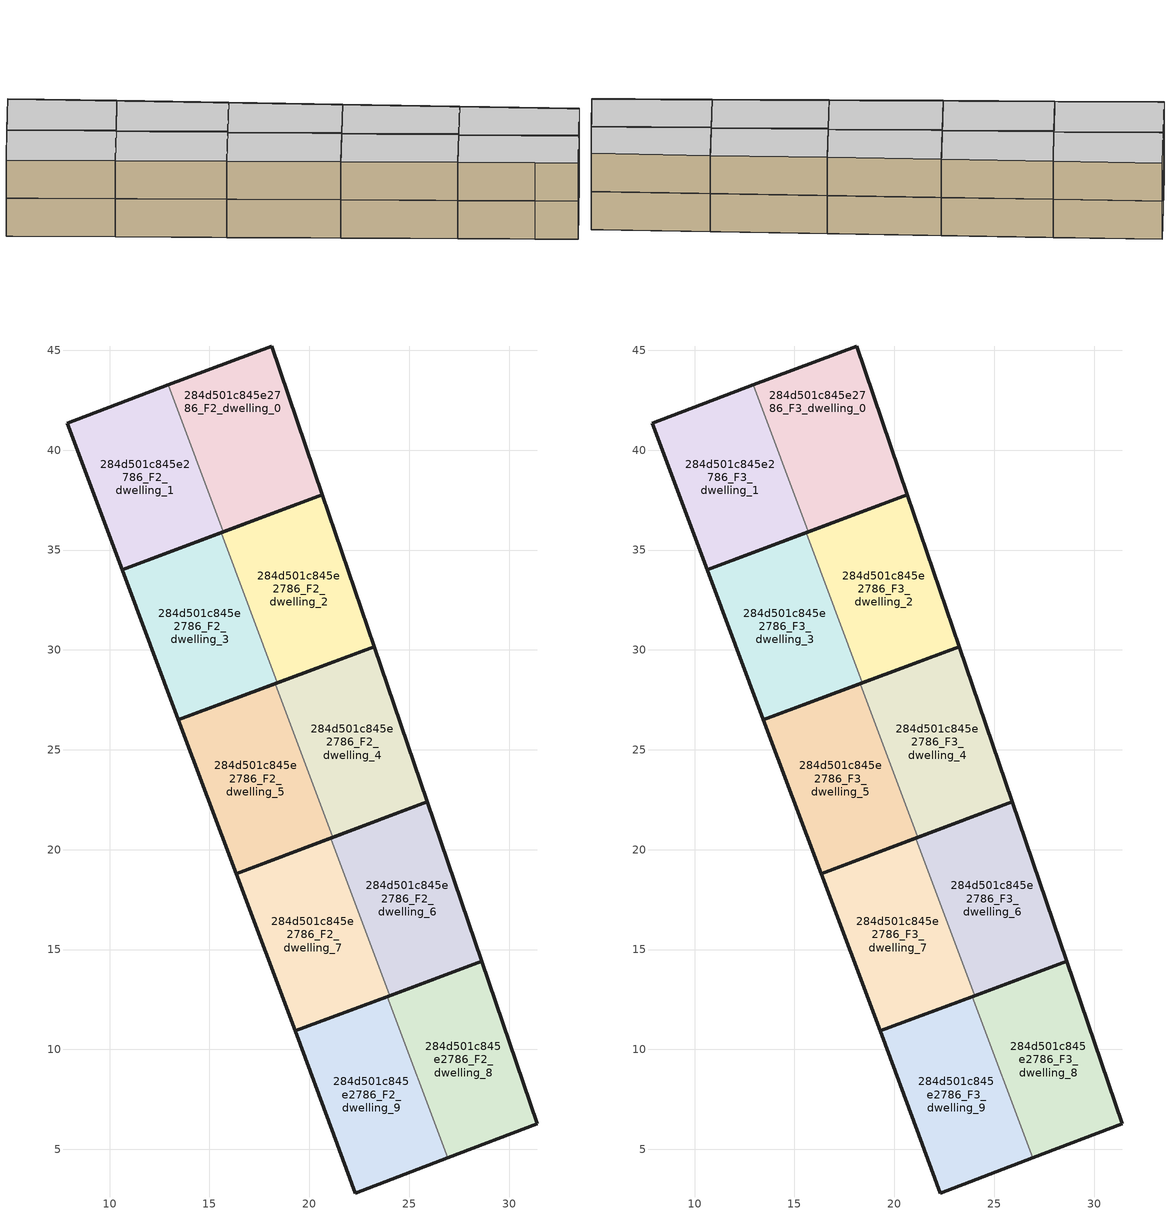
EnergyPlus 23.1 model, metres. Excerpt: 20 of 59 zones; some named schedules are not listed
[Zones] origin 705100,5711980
284d501c845e2786_F2_dwelling_0
 floor to 284d501c845e2786_F1_dwelling_0 (EU_floor_Construction): 20.65,37.77 18.11,45.22 12.94,43.27 15.7,35.91 z6
 wall outside (EU_wall_Construction): 12.94,43.27 18.11,45.22 20.65,37.77 15.7,35.91 z6:9
 wall to 284d501c845e2786_F2_dwelling_1 (EU_wall_Construction): 15.7,35.91 12.94,43.27 z6:9
284d501c845e2786_F2_dwelling_1
 floor to 284d501c845e2786_F1_dwelling_1 (EU_floor_Construction): 15.7,35.91 12.94,43.27 7.87,41.36 10.63,34.02 z6
 wall outside (EU_wall_Construction): 15.7,35.91 10.63,34.02 7.87,41.36 12.94,43.27 z6:9
284d501c845e2786_F2_dwelling_2
 floor to 284d501c845e2786_F1_dwelling_2 (EU_floor_Construction): 23.25,30.17 20.65,37.77 15.59,35.87 18.4,28.35 z6
 wall outside (EU_wall_Construction): 15.59,35.87 20.65,37.77 23.25,30.17 18.4,28.35 z6:9
 wall to 284d501c845e2786_F2_dwelling_3 (EU_wall_Construction): 18.4,28.35 15.59,35.87 z6:9
284d501c845e2786_F2_dwelling_3
 floor to 284d501c845e2786_F1_dwelling_3 (EU_floor_Construction): 18.4,28.35 15.59,35.87 10.63,34.02 13.45,26.5 z6
 wall outside (EU_wall_Construction): 18.4,28.35 13.45,26.5 10.63,34.02 15.59,35.87 z6:9
284d501c845e2786_F2_dwelling_4
 floor to 284d501c845e2786_F1_dwelling_4 (EU_floor_Construction): 25.91,22.39 23.25,30.17 18.3,28.31 21.18,20.62 z6
 wall outside (EU_wall_Construction): 18.3,28.31 23.25,30.17 25.91,22.39 21.18,20.62 z6:9
 wall to 284d501c845e2786_F2_dwelling_5 (EU_wall_Construction): 21.18,20.62 18.3,28.31 z6:9
284d501c845e2786_F2_dwelling_5
 floor to 284d501c845e2786_F1_dwelling_5 (EU_floor_Construction): 21.18,20.62 18.3,28.31 13.45,26.5 16.33,18.8 z6
 wall outside (EU_wall_Construction): 21.18,20.62 16.33,18.8 13.45,26.5 18.3,28.31 z6:9
284d501c845e2786_F2_dwelling_6
 floor to 284d501c845e2786_F1_dwelling_6 (EU_floor_Construction): 28.64,14.43 25.91,22.39 21.07,20.58 24.02,12.7 z6
 wall outside (EU_wall_Construction): 21.07,20.58 25.91,22.39 28.64,14.43 24.02,12.7 z6:9
 wall to 284d501c845e2786_F2_dwelling_7 (EU_wall_Construction): 24.02,12.7 21.07,20.58 z6:9
284d501c845e2786_F2_dwelling_7
 floor to 284d501c845e2786_F1_dwelling_7 (EU_floor_Construction): 24.02,12.7 21.07,20.58 16.33,18.8 19.29,10.93 z6
 wall outside (EU_wall_Construction): 24.02,12.7 19.29,10.93 16.33,18.8 21.07,20.58 z6:9
284d501c845e2786_F2_dwelling_8
 floor to 284d501c845e2786_F1_dwelling_8 (EU_floor_Construction): 31.42,6.29 28.64,14.43 23.89,12.65 26.92,4.57 z6
 wall outside (EU_wall_Construction): 23.89,12.65 28.64,14.43 31.42,6.29 26.92,4.57 z6:9
 wall to 284d501c845e2786_F2_dwelling_9 (EU_wall_Construction): 26.92,4.57 23.89,12.65 z6:9
284d501c845e2786_F2_dwelling_9
 floor to 284d501c845e2786_F1_dwelling_9 (EU_floor_Construction): 26.92,4.57 23.89,12.65 19.29,10.93 21.23,5.73 22.3,2.81 z6
 wall outside (EU_wall_Construction): 26.92,4.57 22.3,2.81 21.23,5.73 19.29,10.93 23.89,12.65 z6:9
284d501c845e2786_F3_dwelling_0
 floor to 284d501c845e2786_F2_dwelling_0 (EU_floor_Construction): 20.65,37.77 18.11,45.22 12.94,43.27 15.7,35.91 z9
 wall outside (EU_wall_Construction): 12.94,43.27 18.11,45.22 20.65,37.77 15.7,35.91 z9:12
 wall to 284d501c845e2786_F3_dwelling_1 (EU_wall_Construction): 15.7,35.91 12.94,43.27 z9:12
 ceiling to 284d501c845e2786_F4_dwelling_0 (EU_floor_Construction): 18.11,45.22 20.65,37.77 15.7,35.91 12.94,43.27 z12
284d501c845e2786_F3_dwelling_1
 floor to 284d501c845e2786_F2_dwelling_1 (EU_floor_Construction): 15.7,35.91 12.94,43.27 7.87,41.36 10.63,34.02 z9
 wall outside (EU_wall_Construction): 15.7,35.91 10.63,34.02 7.87,41.36 12.94,43.27 z9:12
 ceiling to 284d501c845e2786_F4_dwelling_1 (EU_floor_Construction): 12.94,43.27 15.7,35.91 10.63,34.02 7.87,41.36 z12
284d501c845e2786_F3_dwelling_2
 floor to 284d501c845e2786_F2_dwelling_2 (EU_floor_Construction): 23.25,30.17 20.65,37.77 15.59,35.87 18.4,28.35 z9
 wall outside (EU_wall_Construction): 15.59,35.87 20.65,37.77 23.25,30.17 18.4,28.35 z9:12
 wall to 284d501c845e2786_F3_dwelling_3 (EU_wall_Construction): 18.4,28.35 15.59,35.87 z9:12
 ceiling to 284d501c845e2786_F4_dwelling_2 (EU_floor_Construction): 20.65,37.77 23.25,30.17 18.4,28.35 15.59,35.87 z12
284d501c845e2786_F3_dwelling_3
 floor to 284d501c845e2786_F2_dwelling_3 (EU_floor_Construction): 18.4,28.35 15.59,35.87 10.63,34.02 13.45,26.5 z9
 wall outside (EU_wall_Construction): 18.4,28.35 13.45,26.5 10.63,34.02 15.59,35.87 z9:12
 ceiling to 284d501c845e2786_F4_dwelling_3 (EU_floor_Construction): 15.59,35.87 18.4,28.35 13.45,26.5 10.63,34.02 z12
284d501c845e2786_F3_dwelling_4
 floor to 284d501c845e2786_F2_dwelling_4 (EU_floor_Construction): 25.91,22.39 23.25,30.17 18.3,28.31 21.18,20.62 z9
 wall outside (EU_wall_Construction): 18.3,28.31 23.25,30.17 25.91,22.39 21.18,20.62 z9:12
 wall to 284d501c845e2786_F3_dwelling_5 (EU_wall_Construction): 21.18,20.62 18.3,28.31 z9:12
 ceiling to 284d501c845e2786_F4_dwelling_4 (EU_floor_Construction): 23.25,30.17 25.91,22.39 21.18,20.62 18.3,28.31 z12
284d501c845e2786_F3_dwelling_5
 floor to 284d501c845e2786_F2_dwelling_5 (EU_floor_Construction): 21.18,20.62 18.3,28.31 13.45,26.5 16.33,18.8 z9
 wall outside (EU_wall_Construction): 21.18,20.62 16.33,18.8 13.45,26.5 18.3,28.31 z9:12
 ceiling to 284d501c845e2786_F4_dwelling_5 (EU_floor_Construction): 18.3,28.31 21.18,20.62 16.33,18.8 13.45,26.5 z12
284d501c845e2786_F3_dwelling_6
 floor to 284d501c845e2786_F2_dwelling_6 (EU_floor_Construction): 28.64,14.43 25.91,22.39 21.07,20.58 24.02,12.7 z9
 wall outside (EU_wall_Construction): 21.07,20.58 25.91,22.39 28.64,14.43 24.02,12.7 z9:12
 wall to 284d501c845e2786_F3_dwelling_7 (EU_wall_Construction): 24.02,12.7 21.07,20.58 z9:12
 ceiling to 284d501c845e2786_F4_dwelling_6 (EU_floor_Construction): 25.91,22.39 28.64,14.43 24.02,12.7 21.07,20.58 z12
284d501c845e2786_F3_dwelling_7
 floor to 284d501c845e2786_F2_dwelling_7 (EU_floor_Construction): 24.02,12.7 21.07,20.58 16.33,18.8 19.29,10.93 z9
 wall outside (EU_wall_Construction): 24.02,12.7 19.29,10.93 16.33,18.8 21.07,20.58 z9:12
 ceiling to 284d501c845e2786_F4_dwelling_7 (EU_floor_Construction): 21.07,20.58 24.02,12.7 19.29,10.93 16.33,18.8 z12
284d501c845e2786_F3_dwelling_8
 floor to 284d501c845e2786_F2_dwelling_8 (EU_floor_Construction): 31.42,6.29 28.64,14.43 23.89,12.65 26.92,4.57 z9
 wall outside (EU_wall_Construction): 23.89,12.65 28.64,14.43 31.42,6.29 26.92,4.57 z9:12
 wall to 284d501c845e2786_F3_dwelling_9 (EU_wall_Construction): 26.92,4.57 23.89,12.65 z9:12
 ceiling to 284d501c845e2786_F4_dwelling_8 (EU_floor_Construction): 28.64,14.43 31.42,6.29 26.92,4.57 23.89,12.65 z12
284d501c845e2786_F3_dwelling_9
 floor to 284d501c845e2786_F2_dwelling_9 (EU_floor_Construction): 26.92,4.57 23.89,12.65 19.29,10.93 21.23,5.73 22.3,2.81 z9
 wall outside (EU_wall_Construction): 26.92,4.57 22.3,2.81 21.23,5.73 19.29,10.93 23.89,12.65 z9:12
 ceiling to 284d501c845e2786_F4_dwelling_9 (EU_floor_Construction): 23.89,12.65 26.92,4.57 22.3,2.81 21.23,5.73 19.29,10.93 z12
[Building]
EU S2 Campaign: North Axis=0; Terrain=City; Solar Distribution=FullExterior
[Site:Location]
London: Latitude=51.5; Longitude=-0.5; Time Zone=0; Elevation=25
[SizingPeriod:WeatherFileDays]
AnnualSizingPeriod: Begin Month=1; Begin Day of Month=1; End Month=12; End Day of Month=31; Day of Week for Start Day=Monday; Use Weather File Daylight Saving Period=No; Use Weather File Rain and Snow Indicators=No
[MATERIAL]
EU_InternalMass_Material: Roughness=MediumRough; Thickness=0.1; Conductivity=1; Density=1800; Specific Heat=900; Thermal Absorptance=0.9; Solar Absorptance=0.7; Visible Absorptance=0.7
[MATERIAL:NOMASS] Roughness=MediumRough; Thermal Absorptance=0.9; Solar Absorptance=0.7; Visible Absorptance=0.7
Name | Thermal Resistance
EU_wall_NoMass | 0.50783
EU_floor_NoMass | 2.03132
[CONSTRUCTION]
EU_wall_Construction: EU_wall_NoMass
EU_floor_Construction: EU_floor_NoMass
EU_InternalMass_Construction: EU_InternalMass_Material
[ZONE] Type=1; Multiplier=1; Ceiling Height=autocalculate; Floor Area=autocalculate; Part of Total Floor Area=Yes
Name | Volume
284d501c845e2786_F2_dwelling_0; 284d501c845e2786_F3_dwelling_0 | 127.549
284d501c845e2786_F2_dwelling_1; 284d501c845e2786_F3_dwelling_1 | 127.564
284d501c845e2786_F2_dwelling_2; 284d501c845e2786_F3_dwelling_2 | 127.561
284d501c845e2786_F2_dwelling_3; 284d501c845e2786_F3_dwelling_3 | 127.566
284d501c845e2786_F2_dwelling_4; 284d501c845e2786_F3_dwelling_4 | 127.56
284d501c845e2786_F2_dwelling_5; 284d501c845e2786_F3_dwelling_5 | 127.565
284d501c845e2786_F2_dwelling_6; 284d501c845e2786_F3_dwelling_6 | 127.554
284d501c845e2786_F2_dwelling_7; 284d501c845e2786_F3_dwelling_7 | 127.557
284d501c845e2786_F2_dwelling_8; 284d501c845e2786_F3_dwelling_8 | 127.567
284d501c845e2786_F2_dwelling_9; 284d501c845e2786_F3_dwelling_9 | 127.558
[INTERNALMASS] Construction=EU_InternalMass_Construction
Name | Zone or ZoneList | Surface Area
284d501c845e2786_F2_dwelling_0_EU_InternalMass | 284d501c845e2786_F2_dwelling_0 | 42.5163
284d501c845e2786_F2_dwelling_1_EU_InternalMass | 284d501c845e2786_F2_dwelling_1 | 42.5213
284d501c845e2786_F2_dwelling_2_EU_InternalMass | 284d501c845e2786_F2_dwelling_2 | 42.5202
284d501c845e2786_F2_dwelling_3_EU_InternalMass | 284d501c845e2786_F2_dwelling_3 | 42.5219
284d501c845e2786_F2_dwelling_4_EU_InternalMass | 284d501c845e2786_F2_dwelling_4 | 42.5201
284d501c845e2786_F2_dwelling_5_EU_InternalMass | 284d501c845e2786_F2_dwelling_5 | 42.5216
284d501c845e2786_F2_dwelling_6_EU_InternalMass | 284d501c845e2786_F2_dwelling_6 | 42.5181
284d501c845e2786_F2_dwelling_7_EU_InternalMass | 284d501c845e2786_F2_dwelling_7 | 42.5192
284d501c845e2786_F2_dwelling_8_EU_InternalMass | 284d501c845e2786_F2_dwelling_8 | 42.5224
284d501c845e2786_F2_dwelling_9_EU_InternalMass | 284d501c845e2786_F2_dwelling_9 | 42.5195
284d501c845e2786_F3_dwelling_0_EU_InternalMass | 284d501c845e2786_F3_dwelling_0 | 42.5163
284d501c845e2786_F3_dwelling_1_EU_InternalMass | 284d501c845e2786_F3_dwelling_1 | 42.5213
284d501c845e2786_F3_dwelling_2_EU_InternalMass | 284d501c845e2786_F3_dwelling_2 | 42.5202
284d501c845e2786_F3_dwelling_3_EU_InternalMass | 284d501c845e2786_F3_dwelling_3 | 42.5219
284d501c845e2786_F3_dwelling_4_EU_InternalMass | 284d501c845e2786_F3_dwelling_4 | 42.5201
284d501c845e2786_F3_dwelling_5_EU_InternalMass | 284d501c845e2786_F3_dwelling_5 | 42.5216
284d501c845e2786_F3_dwelling_6_EU_InternalMass | 284d501c845e2786_F3_dwelling_6 | 42.5181
284d501c845e2786_F3_dwelling_7_EU_InternalMass | 284d501c845e2786_F3_dwelling_7 | 42.5192
284d501c845e2786_F3_dwelling_8_EU_InternalMass | 284d501c845e2786_F3_dwelling_8 | 42.5224
284d501c845e2786_F3_dwelling_9_EU_InternalMass | 284d501c845e2786_F3_dwelling_9 | 42.5195
[OTHEREQUIPMENT] Fuel Type=Electricity; Design Level Calculation Method=Watts/Area; Power per Zone Floor Area=1; Fraction Latent=0; Fraction Radiant=0; Fraction Lost=0; Carbon Dioxide Generation Rate=0; EndUse Subcategory=EU_Step8_InternalGains
Name | Zone or ZoneList or Space or SpaceList | Schedule
EU_Step8_InternalGain_284d501c845e2786_F2_dwelling_0_f000 | 284d501c845e2786_F2_dwelling_0 | EU_Step8_GainSchedule_284d501c845e2786_F2_dwelling_0_f000
EU_Step8_InternalGain_284d501c845e2786_F2_dwelling_1_f000 | 284d501c845e2786_F2_dwelling_1 | EU_Step8_GainSchedule_284d501c845e2786_F2_dwelling_1_f000
EU_Step8_InternalGain_284d501c845e2786_F2_dwelling_2_f000 | 284d501c845e2786_F2_dwelling_2 | EU_Step8_GainSchedule_284d501c845e2786_F2_dwelling_2_f000
EU_Step8_InternalGain_284d501c845e2786_F2_dwelling_3_f000 | 284d501c845e2786_F2_dwelling_3 | EU_Step8_GainSchedule_284d501c845e2786_F2_dwelling_3_f000
EU_Step8_InternalGain_284d501c845e2786_F2_dwelling_4_f000 | 284d501c845e2786_F2_dwelling_4 | EU_Step8_GainSchedule_284d501c845e2786_F2_dwelling_4_f000
EU_Step8_InternalGain_284d501c845e2786_F2_dwelling_5_f000 | 284d501c845e2786_F2_dwelling_5 | EU_Step8_GainSchedule_284d501c845e2786_F2_dwelling_5_f000
EU_Step8_InternalGain_284d501c845e2786_F2_dwelling_6_f000 | 284d501c845e2786_F2_dwelling_6 | EU_Step8_GainSchedule_284d501c845e2786_F2_dwelling_6_f000
EU_Step8_InternalGain_284d501c845e2786_F2_dwelling_7_f000 | 284d501c845e2786_F2_dwelling_7 | EU_Step8_GainSchedule_284d501c845e2786_F2_dwelling_7_f000
EU_Step8_InternalGain_284d501c845e2786_F2_dwelling_8_f000 | 284d501c845e2786_F2_dwelling_8 | EU_Step8_GainSchedule_284d501c845e2786_F2_dwelling_8_f000
EU_Step8_InternalGain_284d501c845e2786_F2_dwelling_9_f000 | 284d501c845e2786_F2_dwelling_9 | EU_Step8_GainSchedule_284d501c845e2786_F2_dwelling_9_f000
EU_Step8_InternalGain_284d501c845e2786_F3_dwelling_0_f000 | 284d501c845e2786_F3_dwelling_0 | EU_Step8_GainSchedule_284d501c845e2786_F3_dwelling_0_f000
EU_Step8_InternalGain_284d501c845e2786_F3_dwelling_1_f000 | 284d501c845e2786_F3_dwelling_1 | EU_Step8_GainSchedule_284d501c845e2786_F3_dwelling_1_f000
EU_Step8_InternalGain_284d501c845e2786_F3_dwelling_2_f000 | 284d501c845e2786_F3_dwelling_2 | EU_Step8_GainSchedule_284d501c845e2786_F3_dwelling_2_f000
EU_Step8_InternalGain_284d501c845e2786_F3_dwelling_3_f000 | 284d501c845e2786_F3_dwelling_3 | EU_Step8_GainSchedule_284d501c845e2786_F3_dwelling_3_f000
EU_Step8_InternalGain_284d501c845e2786_F3_dwelling_4_f000 | 284d501c845e2786_F3_dwelling_4 | EU_Step8_GainSchedule_284d501c845e2786_F3_dwelling_4_f000
EU_Step8_InternalGain_284d501c845e2786_F3_dwelling_5_f000 | 284d501c845e2786_F3_dwelling_5 | EU_Step8_GainSchedule_284d501c845e2786_F3_dwelling_5_f000
EU_Step8_InternalGain_284d501c845e2786_F3_dwelling_6_f000 | 284d501c845e2786_F3_dwelling_6 | EU_Step8_GainSchedule_284d501c845e2786_F3_dwelling_6_f000
EU_Step8_InternalGain_284d501c845e2786_F3_dwelling_7_f000 | 284d501c845e2786_F3_dwelling_7 | EU_Step8_GainSchedule_284d501c845e2786_F3_dwelling_7_f000
EU_Step8_InternalGain_284d501c845e2786_F3_dwelling_8_f000 | 284d501c845e2786_F3_dwelling_8 | EU_Step8_GainSchedule_284d501c845e2786_F3_dwelling_8_f000
EU_Step8_InternalGain_284d501c845e2786_F3_dwelling_9_f000 | 284d501c845e2786_F3_dwelling_9 | EU_Step8_GainSchedule_284d501c845e2786_F3_dwelling_9_f000
[ZONEVENTILATION:DESIGNFLOWRATE] Schedule=EU_AlwaysOn; Design Flow Rate Calculation Method=AirChanges/Hour; Air Changes per Hour=0.537044; Ventilation Type=Natural; Fan Pressure Rise=0; Fan Total Efficiency=1; Constant Term Coefficient=1; Temperature Term Coefficient=0; Velocity Term Coefficient=0; Velocity Squared Term Coefficient=0; Minimum Indoor Temperature=-100; Maximum Indoor Temperature=100; Delta Temperature=-100; Minimum Outdoor Temperature=-100; Maximum Outdoor Temperature=100; Maximum Wind Speed=40
Name | Zone or ZoneList or Space or SpaceList
EU_ConstantAir_284d501c845e2786_F2_dwelling_0 | 284d501c845e2786_F2_dwelling_0
EU_ConstantAir_284d501c845e2786_F2_dwelling_1 | 284d501c845e2786_F2_dwelling_1
EU_ConstantAir_284d501c845e2786_F2_dwelling_2 | 284d501c845e2786_F2_dwelling_2
EU_ConstantAir_284d501c845e2786_F2_dwelling_3 | 284d501c845e2786_F2_dwelling_3
EU_ConstantAir_284d501c845e2786_F2_dwelling_4 | 284d501c845e2786_F2_dwelling_4
EU_ConstantAir_284d501c845e2786_F2_dwelling_5 | 284d501c845e2786_F2_dwelling_5
EU_ConstantAir_284d501c845e2786_F2_dwelling_6 | 284d501c845e2786_F2_dwelling_6
EU_ConstantAir_284d501c845e2786_F2_dwelling_7 | 284d501c845e2786_F2_dwelling_7
EU_ConstantAir_284d501c845e2786_F2_dwelling_8 | 284d501c845e2786_F2_dwelling_8
EU_ConstantAir_284d501c845e2786_F2_dwelling_9 | 284d501c845e2786_F2_dwelling_9
EU_ConstantAir_284d501c845e2786_F3_dwelling_0 | 284d501c845e2786_F3_dwelling_0
EU_ConstantAir_284d501c845e2786_F3_dwelling_1 | 284d501c845e2786_F3_dwelling_1
EU_ConstantAir_284d501c845e2786_F3_dwelling_2 | 284d501c845e2786_F3_dwelling_2
EU_ConstantAir_284d501c845e2786_F3_dwelling_3 | 284d501c845e2786_F3_dwelling_3
EU_ConstantAir_284d501c845e2786_F3_dwelling_4 | 284d501c845e2786_F3_dwelling_4
EU_ConstantAir_284d501c845e2786_F3_dwelling_5 | 284d501c845e2786_F3_dwelling_5
EU_ConstantAir_284d501c845e2786_F3_dwelling_6 | 284d501c845e2786_F3_dwelling_6
EU_ConstantAir_284d501c845e2786_F3_dwelling_7 | 284d501c845e2786_F3_dwelling_7
EU_ConstantAir_284d501c845e2786_F3_dwelling_8 | 284d501c845e2786_F3_dwelling_8
EU_ConstantAir_284d501c845e2786_F3_dwelling_9 | 284d501c845e2786_F3_dwelling_9
[HVACTEMPLATE:THERMOSTAT] Constant Heating Setpoint=20; Constant Cooling Setpoint=50
EU_HeatOnly_284d501c845e2786_F3_dwelling_1; EU_HeatOnly_284d501c845e2786_F3_dwelling_2; EU_HeatOnly_284d501c845e2786_F3_dwelling_3; EU_HeatOnly_284d501c845e2786_F3_dwelling_4; EU_HeatOnly_284d501c845e2786_F3_dwelling_5; EU_HeatOnly_284d501c845e2786_F3_dwelling_6; EU_HeatOnly_284d501c845e2786_F3_dwelling_7; EU_HeatOnly_284d501c845e2786_F3_dwelling_8; EU_HeatOnly_284d501c845e2786_F3_dwelling_9; EU_HeatOnly_284d501c845e2786_F4_dwelling_0; EU_HeatOnly_284d501c845e2786_F4_dwelling_1; EU_HeatOnly_284d501c845e2786_F4_dwelling_2; EU_HeatOnly_284d501c845e2786_F4_dwelling_3; EU_HeatOnly_284d501c845e2786_F4_dwelling_4; EU_HeatOnly_284d501c845e2786_F4_dwelling_5; EU_HeatOnly_284d501c845e2786_F4_dwelling_6; EU_HeatOnly_284d501c845e2786_F4_dwelling_7; EU_HeatOnly_284d501c845e2786_F4_dwelling_8; EU_HeatOnly_284d501c845e2786_F4_dwelling_9; EU_HeatOnly_284d501c845e2786_F5_dwelling_0; EU_HeatOnly_284d501c845e2786_F5_dwelling_1; EU_HeatOnly_284d501c845e2786_F5_dwelling_2; EU_HeatOnly_284d501c845e2786_F5_dwelling_3; EU_HeatOnly_284d501c845e2786_F5_dwelling_4; EU_HeatOnly_284d501c845e2786_F5_dwelling_5; EU_HeatOnly_284d501c845e2786_F5_dwelling_6; EU_HeatOnly_284d501c845e2786_F5_dwelling_7; EU_HeatOnly_284d501c845e2786_F5_dwelling_8
